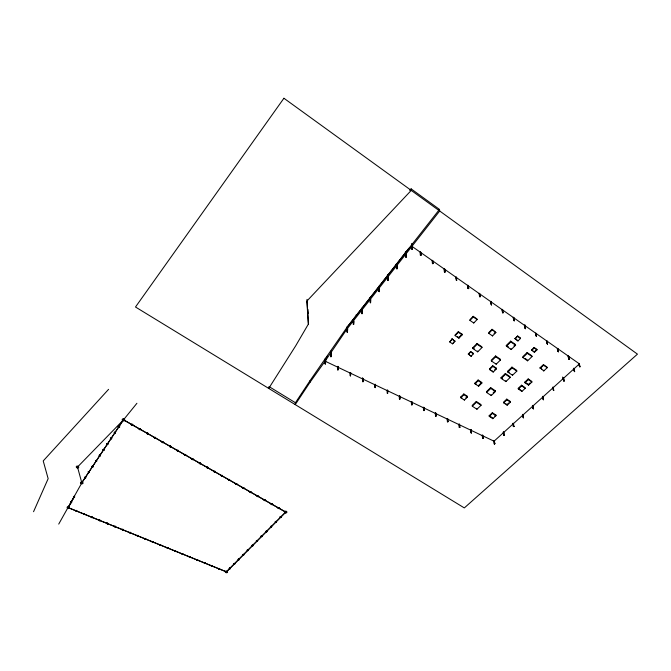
<?xml version="1.0" encoding="UTF-8"?>
<svg xmlns="http://www.w3.org/2000/svg" width="671" height="671" viewBox="0 0 671 671"><rect width="100%" height="100%" fill="white"/><g stroke="black" fill="none" stroke-linecap="round" stroke-linejoin="round"><path stroke-width="1.01" d="M362.566 377.756L362.944 381.782L363.204 378.561M362.533 381.589L362.793 378.369M362.944 381.782L362.969 378.905M362.332 309.39L362.005 313.743L361.652 308.501M361.594 313.5L361.937 308.14M362.005 313.743L362.038 310.748M353.273 321.25L353.609 324.521L353.961 321.141M353.206 324.269L353.609 318.876M353.609 324.521L353.684 321.493M350.153 372.841L350.497 375.894L350.572 373.034M350.497 375.894L350.807 372.69M350.077 375.701L350.388 372.497M347.737 328.849L347.36 332.246L347.402 326.576M347.36 332.246L347.461 329.193M346.957 332.002L347.125 326.92M337.681 366.643L337.958 369.973L338.1 366.836M337.958 369.973L338.335 366.492M337.538 369.771L337.916 366.291M331.415 352.317L330.92 356.796L330.811 351.394M330.518 356.569L331.071 351.059M330.92 356.796L331.097 353.692M325.25 358.608L325.343 364.001L325.77 360.537M324.915 363.808L325.477 358.264M325.343 364.001L325.536 360.889M309.935 382.411L310.094 380.558L347.041 327.263L408.664 248.555L411.86 246.282L579.434 363.892L494.041 441.191L325.091 361.174L309.935 382.411L295.24 404.613L295.425 402.734L310.094 380.558M295.425 402.734L268.987 386.555L268.727 388.417L295.693 345.825L308.392 324.068L306.999 299.392M33.55 511.713L48.153 478.666L43.221 460.927L108.585 389.339M327.565 355.89L325.091 361.174L346.982 329.042L439.69 211.004L439.48 209.411L411.105 188.861L409.671 190.388M68.266 507.712L226.504 571.868L68.207 507.603M73.986 497.01L68.316 507.402L74.187 497.094M81.87 482.801L58.729 524.093M81.736 482.835L123.464 419.878L136.918 403.279M375.525 384.399L375.315 387.628L375.114 384.206M387.763 390.195L387.595 393.441L387.36 390.01M399.916 395.957L399.799 399.211L399.513 395.764M411.994 401.677L411.927 404.94L411.591 401.493M423.997 407.364L423.971 410.635L423.594 407.171M123.825 419.945L285.494 511.864M435.915 413.009L435.932 416.297L435.513 412.824M347.041 327.263L439.48 209.411M447.423 421.732L448.069 421.589L447.423 421.732L447.104 418.754M406.19 253.974L406.064 257.211L405.645 251.818M459.232 427.31L459.878 427.175L459.232 427.31L458.872 424.324M471.201 429.725L471.352 433.047L470.816 429.541M397.131 265.632L396.964 268.886L396.628 263.451M388.157 275.152L388.006 280.377L387.746 274.892M379.45 288.371L379.199 291.675L379.006 286.156M370.82 299.467L370.535 302.797L370.409 297.236M482.818 435.227L483.011 438.557L482.432 435.043M494.208 443.85L494.854 443.716L494.208 443.85L493.705 440.83M411.751 249.058L412.489 248.975L411.751 249.058L411.432 244.881M420.348 255.089L421.086 254.997L420.348 255.089L420.096 252.246M432.426 263.552L433.164 263.468L432.426 263.552L432.116 260.683M444.395 271.931L445.125 271.847L444.395 271.931L444.026 269.037M456.548 277.232L456.632 280.52L456.163 276.955M467.981 288.463L468.71 288.387L467.981 288.463L467.502 285.519M458.318 331.642L455.064 335.005L455.148 335.651L458.914 338.209L462.176 334.854L462.084 334.208L458.318 331.642L458.41 332.288L462.176 334.854M473.189 316.318L469.851 319.757L469.952 320.394L473.743 323.003L477.089 319.581L476.98 318.935L473.189 316.318L473.29 316.955L477.089 319.581M452.044 338.914L449.696 341.925L452.514 343.829L454.938 341.338L452.044 338.914L454.938 341.338M455.148 335.651L458.41 332.288M469.952 320.394L473.29 316.955M449.696 341.925L452.111 339.434M285.628 512.132L123.464 419.878L77.501 467.033L81.837 482.877M479.799 293.562L479.991 296.884L479.421 293.286M454.871 340.818L452.514 343.829M458.914 338.209L458.821 337.555L462.084 334.208M285.779 512.116L226.362 571.885L285.695 512.074M491.264 301.606L491.507 304.961L490.887 301.338M472.753 347.779L477.014 343.493L481.845 346.773L481.979 347.561L477.702 351.839L472.87 348.568L472.753 347.779L474.363 348.87M472.87 348.568L477.14 344.273L477.014 343.493M492.028 329.335L488.664 332.707L488.79 333.361L492.514 335.928L495.886 332.556L492.028 329.335L495.886 332.556M468.291 353.986L470.723 351.537L473.5 353.416L471.143 356.385L468.291 353.986L469.675 354.925M488.79 333.361L492.145 329.981M468.366 354.514L470.723 351.537M494.074 333.596L495.198 332.472M502.629 309.583L502.923 312.954L502.252 309.314M495.575 355.965L491.281 360.184L491.424 360.981L496.179 364.202L500.482 360L500.331 359.203L495.575 355.965L495.726 356.762L500.482 360M506.269 345.456L510.656 341.145L515.437 344.449L515.613 345.23L511.21 349.532L506.429 346.244L506.269 345.456L508.652 347.1M491.424 360.981L495.726 356.762M506.429 346.244L510.824 341.925L510.656 341.145M515.068 338.503L517.635 335.986L520.394 337.916L520.52 338.436L517.953 340.943L515.068 338.503L517.953 340.943M513.877 317.484L514.221 320.872L513.508 317.215M515.185 339.023L517.635 335.986M460.7 397.039L463.829 393.978L467.435 396.343L467.528 397.022L464.382 400.075L460.784 397.718L460.7 397.039L461.9 397.828M474.917 383.141L478.121 380.012L481.736 382.42L481.845 383.099L478.633 386.219L475.018 383.812L474.917 383.141L476.125 383.946M489.453 368.933L492.724 365.729L496.364 368.194L496.49 368.857L493.202 372.053L489.57 369.595L489.453 368.933L490.66 369.746M460.784 397.718L463.921 394.657L463.829 393.978M475.018 383.812L478.222 380.683L478.121 380.012M489.57 369.595L492.85 366.4L492.724 365.729M513.969 345.884L515.437 344.449M465.859 397.869L467.435 396.343M481.736 382.42L478.532 385.54L478.633 386.219M494.72 369.788L496.364 368.194M524.873 324.655L525.418 328.723L524.73 325.326M476.284 401.451L472.199 405.393L472.309 406.207L476.947 409.243L481.048 405.318L480.922 404.496L476.284 401.451L476.41 402.273L481.048 405.318M490.644 387.637L486.467 391.663L486.601 392.468L491.256 395.563L495.45 391.554L495.299 390.74L490.644 387.637L490.786 388.45L495.45 391.554M501.052 377.622L505.33 373.504L510.01 376.674L510.17 377.479L505.884 381.581L501.203 378.427L501.052 377.622L502.613 378.67M507.637 371.281L511.956 367.121L516.653 370.317L516.821 371.122L512.493 375.265L507.804 372.086L507.637 371.281L509.205 372.338M527.129 352.527L522.709 356.779L522.885 357.576L527.607 360.813L532.036 356.578L531.843 355.789L527.129 352.527L527.314 353.323L532.036 356.578M472.309 406.207L476.41 402.273M486.601 392.468L490.786 388.45M501.203 378.427L505.481 374.309L505.33 373.504M507.804 372.086L512.124 367.926L511.956 367.121M522.885 357.576L527.314 353.323M531.541 349.935L534.116 347.452L536.842 349.356L536.976 349.876L534.401 352.35L531.541 349.935L532.908 350.874M531.675 350.455L534.25 347.981L534.116 347.452M536.842 349.356L534.267 351.822L534.401 352.35M493.202 392.745L495.299 390.74M536.146 333.344L536.515 336.498L535.785 333.084M547.1 341.036L547.511 344.198L546.739 340.776M489.176 415.685L492.338 412.707L495.861 415.014L495.978 415.701L492.808 418.679L489.285 416.372L489.176 415.685L492.69 417.991L492.808 418.679M506.773 399.111L503.535 402.155L503.669 402.843L507.201 405.183L510.446 402.147L510.312 401.468L506.773 399.111L506.907 399.79L510.446 402.147M518.222 388.324L521.526 385.213L525.083 387.612L525.234 388.291L521.921 391.394L518.364 389.004L518.222 388.324L519.404 389.121M524.856 382.076L528.194 378.93L531.759 381.354L531.91 382.034L528.563 385.171L525.007 382.755L524.856 382.076L528.413 384.491L528.563 385.171M540.021 367.792L543.435 364.579L547.016 367.045L547.184 367.716L543.762 370.929L540.021 367.792L541.807 369.025M489.285 416.372L492.455 413.395L492.338 412.707M503.669 402.843L506.907 399.79M518.364 389.004L521.677 385.884L521.526 385.213M525.007 382.755L528.345 379.601L528.194 378.93M540.189 368.463L543.602 365.242L543.435 364.579M494.795 416.012L495.861 415.014M507.612 404.001L508.685 402.986M528.413 384.491L530.082 382.923M557.953 348.652L558.398 351.83L557.593 348.392M568.706 356.2L569.193 359.396L568.354 355.949M503.678 435.169L504.34 435.11L503.678 435.169L503.141 432.158M513.323 426.454L513.994 426.395L513.323 426.454L512.745 423.46M523.162 414.569L523.464 417.848L522.818 414.334M533.059 405.611L533.395 408.882L532.707 405.376M543.099 396.527L543.476 399.782L542.747 396.284M553.281 387.301L553.701 390.547L552.938 387.058M563.623 377.941L564.085 381.17L563.271 377.698M574.116 368.438L574.628 371.659L573.764 368.186M579.358 363.682L579.895 366.894L579.014 363.43M356.318 314.473L356.2 314.632M325.15 363.456L325.569 363.657M81.887 482.634L123.229 420.054M405.947 256.557L406.374 256.817M463.921 394.657L467.528 397.022M492.455 413.395L495.978 415.701M505.892 403.724L507.201 405.183M478.222 380.683L481.845 383.099M491.877 370.568L493.202 372.053M520 389.524L521.921 391.394M505.481 374.309L510.17 377.479M492.85 366.4L496.49 368.857M521.677 385.884L525.234 388.291M470.807 352.065L473.583 353.944M457.572 336.708L458.821 337.555M512.124 367.926L516.821 371.122M477.14 344.273L481.979 347.561M528.345 379.601L531.91 382.034M525.066 358.398L527.414 360.017L527.607 360.813M510.824 341.925L515.613 345.23M543.602 365.242L547.184 367.716M517.752 336.515L520.52 338.436M534.25 347.981L536.976 349.876M579.006 364.001L579.895 366.894M578.654 363.749L579.543 366.643M573.764 368.756L574.628 371.659M573.411 368.513L574.275 371.407M568.354 356.527L569.193 359.396M567.993 356.267L568.84 359.144M557.601 348.979L558.398 351.83M557.24 348.727L558.046 351.579M563.271 378.251L564.085 381.17M562.65 377.035L563.732 380.927M546.748 341.363L547.511 344.198M546.387 341.111L547.15 343.938M552.938 387.612L553.701 390.547M552.594 387.368L553.357 390.304M535.793 333.68L536.515 336.498M535.433 333.42L536.146 336.23M543.594 370.258L543.762 370.929M542.755 396.829L543.476 399.782M542.411 396.586L543.124 399.539M524.747 325.93L525.418 328.723M524.378 325.661L525.049 328.454M513.533 317.828L514.221 320.872M513.164 317.559L513.852 320.604M532.724 405.913L533.395 408.882M532.38 405.678L533.042 408.639M511.042 348.744L511.21 349.532M502.277 309.927L502.923 312.954M501.908 309.658L502.545 312.686M522.835 414.863L523.464 417.848M522.491 414.628L523.112 417.614M512.325 374.46L512.493 375.265M490.92 301.958L491.507 304.961M490.543 301.69L491.13 304.684M505.724 380.767L505.884 381.581M513.416 423.393L513.994 426.395M513.072 423.166L513.667 426.689M492.397 335.274L492.514 335.928M496.028 363.405L496.179 364.202M479.455 293.915L479.991 296.884M479.077 293.638L479.614 296.616M503.804 432.099L504.34 435.11M503.46 431.872L504.022 435.395M491.113 394.749L491.256 395.563M494.351 440.696L494.854 443.716M493.973 440.512L494.586 444.034M468.232 285.435L468.71 288.387M467.846 285.158L468.366 288.74M473.642 322.365L473.743 323.003M477.567 351.05L477.702 351.839M471.067 355.856L471.143 356.385M482.558 435.546L483.011 438.557M482.172 435.362L482.625 438.373M476.821 408.421L476.947 409.243M456.205 277.593L456.632 280.52M455.819 277.316L456.246 280.243M470.95 430.044L471.352 433.047M470.556 429.859L470.967 432.862M464.298 399.396L464.382 400.075M444.756 268.954L445.125 271.847M444.361 268.677L444.789 272.216M459.518 424.189L459.878 427.175M459.123 424.005L459.627 427.494M432.845 260.6L433.164 263.468M432.451 260.314L432.829 263.837M447.75 418.62L448.069 421.589M447.356 418.436L447.817 421.916M435.664 413.336L435.932 416.297M420.826 252.162L421.086 254.997M435.269 413.143L435.538 416.104M420.432 251.868L420.751 255.374M411.105 188.861L411.239 190.405L306.832 301.128L308.392 324.068M412.329 246.886L412.489 248.975M411.692 243.464L412.153 249.344M423.745 407.691L423.971 410.635M423.351 407.498L423.569 410.451M307.352 301.111L307.494 303.191M307.914 309.432L308.199 313.583M405.88 254.359L406.064 257.211M405.343 252.204L405.645 256.943M411.751 402.013L411.927 404.94M411.348 401.82L411.524 404.756M396.729 264.097L396.964 268.886M396.318 263.829L396.544 268.626M399.673 396.293L399.799 399.211M399.27 396.1L399.396 399.019M387.855 275.529L388.006 280.377M387.444 275.269L387.595 280.117M387.519 390.539L387.595 393.441M387.117 390.346L387.192 393.248M379.165 289.721L379.199 291.675M378.712 286.517L378.788 291.424M375.29 384.743L375.315 387.628M374.879 384.55L374.904 387.435M370.526 299.828L370.535 302.797M370.115 297.597L370.124 302.546M70.463 502.143C72.242 504.324 72.082 500.407 70.472 502.067M98.897 520.277C100.692 522.382 100.482 518.549 98.905 520.201M205.41 563.12C204.169 564.932 203.506 561.224 205.41 563.12M199.245 463.317C201.283 465.548 200.688 461.287 199.253 463.275M73.416 496.716C75.345 498.914 74.967 494.837 73.416 496.716M211.214 565.955C213.009 567.892 212.707 564.194 211.214 565.921M106.588 523.397C108.408 525.477 108.174 521.652 106.597 523.33M206.601 467.494C208.387 469.759 208.387 465.489 206.601 467.452M81.048 482.743C82.86 484.982 82.684 480.99 81.057 482.667M218.469 568.907C220.449 570.736 219.794 567.196 218.486 568.84M84.596 477.358C86.224 479.673 86.492 475.538 84.596 477.324M114.246 526.517C115.966 528.622 115.957 524.806 114.255 526.475M213.906 471.646C215.81 473.894 215.508 469.599 213.906 471.646M88.178 471.931C90.031 474.187 89.922 470.103 88.195 471.856M91.801 466.446C93.571 468.786 93.504 464.584 91.801 466.412M221.178 475.773C222.99 478.004 222.881 473.827 221.178 475.739M95.45 460.918C97.312 463.25 97.102 459.039 95.45 460.876M121.879 529.612C123.649 531.675 123.556 527.926 121.896 529.545M99.132 455.332C100.944 457.681 100.893 453.462 99.14 455.299M102.856 449.696C104.827 452.019 104.5 447.75 102.856 449.662M225.708 571.843C227.595 573.697 227.092 570.182 225.716 571.776M228.408 479.882C230.237 482.105 230.052 477.92 228.417 479.84M129.486 532.707C131.298 534.795 130.988 530.946 129.486 532.673M229.197 568.32C230.992 570.258 230.69 566.509 229.197 568.32M106.605 444.009C108.283 446.45 108.526 442.072 106.614 443.967M235.605 483.976C237.442 486.156 237.349 481.996 235.605 483.934M233.625 563.841C235.32 565.796 235.269 562.072 233.634 563.808M110.396 438.272C112.325 440.662 112.057 436.309 110.405 438.23M137.06 535.785C138.763 537.865 138.662 534.074 137.069 535.71M114.221 432.468C115.999 434.925 116.1 430.48 114.221 432.468M238.096 559.32C239.79 561.325 239.698 557.526 238.096 559.32M242.759 488.035C244.596 490.233 244.345 486.072 242.768 488.002M138.998 429.046C140.491 431.537 141.111 427.167 139.006 429.004M144.601 538.847C146.471 540.893 146.127 537.068 144.601 538.847M242.6 554.766C244.454 556.687 244.093 553.005 242.608 554.699M247.138 550.178C249 552.158 248.58 548.333 247.138 550.178M249.88 492.078C251.608 494.242 251.692 490.165 249.889 492.002M146.681 433.407C148.299 435.856 148.769 431.411 146.681 433.407M152.116 541.908C153.776 544.005 153.785 540.13 152.116 541.908M251.717 545.54C253.596 547.511 253.143 543.753 251.734 545.473M256.959 496.104C258.704 498.31 258.637 494.141 256.959 496.104M256.339 540.868C258.142 542.889 257.924 538.989 256.339 540.868M154.313 437.744C155.966 440.184 156.276 435.781 154.313 437.702M159.606 544.944C161.384 547.008 161.149 543.166 159.606 544.944M261.002 536.163C262.772 538.176 262.638 534.334 261.002 536.121M263.997 500.105C265.766 502.252 265.733 498.192 264.005 500.063M161.904 442.055C163.607 444.445 163.808 440.21 161.921 441.971M265.699 531.407C267.36 533.47 267.503 529.587 265.699 531.407M167.062 547.981C168.941 550.002 168.505 546.16 167.062 547.981M271.009 504.089C272.535 506.278 272.963 502.218 271.009 504.047M270.438 526.618C272.409 528.647 271.797 524.688 270.438 526.618M169.453 446.349C171.113 448.74 171.449 444.445 169.461 446.307M67.528 507.486C69.222 509.683 69.264 505.833 67.545 507.41M275.219 521.778C276.905 523.917 276.93 519.874 275.219 521.778M174.485 551C176.272 552.988 176.062 549.331 174.502 550.925M277.979 508.048C279.849 510.178 279.463 506.068 277.979 508.048M280.042 516.905C281.803 518.977 281.761 515.093 280.059 516.829M176.968 450.61C178.385 453.042 179.165 448.765 176.968 450.568M75.647 510.79C77.224 513.021 77.492 509.146 75.655 510.748M181.891 554.003C183.636 556.016 183.418 552.317 181.9 553.969M284.907 511.981C286.534 514.137 286.819 510.027 284.907 511.981M184.433 454.854C185.783 457.236 186.714 453.11 184.45 454.779M83.43 513.952C85.225 516.133 85.032 512.233 83.43 513.911M189.264 557.005C191.067 559.027 190.69 555.252 189.264 557.005M191.864 459.073C193.642 461.43 193.659 457.094 191.864 459.073M91.181 517.098C92.707 519.312 93.093 515.471 91.189 517.064M196.611 559.983C198.13 561.996 198.448 558.373 196.62 559.916M68.115 507.318L68.492 507.964L68.115 507.318M76.226 510.623L76.603 511.26L76.226 510.623M84.009 513.785L84.378 514.422L84.009 513.785M91.759 516.938L92.128 517.576L91.759 516.938M71.051 501.942L71.42 502.596L71.051 501.942M74.02 496.515L74.38 497.177L74.02 496.515M81.652 482.541L82.013 483.212L81.652 482.541M85.209 477.156L85.569 477.836L85.209 477.156M88.79 471.721L89.159 472.409L88.79 471.721M92.413 466.236L92.783 466.932L92.413 466.236M96.07 460.709L96.431 461.405L96.07 460.709M99.761 455.123L100.122 455.819L99.761 455.123M103.485 449.486L103.846 450.191L103.485 449.486M107.243 443.791L106.991 444.236L107.603 444.504L107.846 444.059L107.243 443.791M111.034 438.046L110.782 438.498L111.394 438.767L111.646 438.314L111.034 438.046M99.484 520.075L99.845 520.704L99.484 520.075M114.867 432.25L114.615 432.703L115.227 432.971L115.479 432.518L114.867 432.25M118.733 426.395L118.473 426.848L119.094 427.125L119.346 426.664L118.733 426.395M123.279 419.501L123.019 419.971L123.64 420.247L123.9 419.786L123.279 419.501M107.175 523.204L107.528 523.833L107.175 523.204M114.833 526.316L115.186 526.945L114.833 526.316M122.466 529.419L122.818 530.048L122.466 529.419M130.073 532.514L130.417 533.135L130.073 532.514M137.647 535.592L137.983 536.213L137.647 535.592M145.188 538.654L145.523 539.274L145.188 538.654M152.703 541.715L153.03 542.327L152.703 541.715M160.193 544.76L160.52 545.364L160.193 544.76M167.649 547.788L167.968 548.4L167.649 547.788M175.081 550.807L175.399 551.411L175.081 550.807M182.478 553.818L182.789 554.422L182.478 553.818M189.851 556.813L190.161 557.416L189.851 556.813M197.199 559.799L197.5 560.402L197.199 559.799M204.521 562.776L204.814 563.372L204.521 562.776M211.81 565.737L212.103 566.332L211.81 565.737M219.073 568.689L219.358 569.285L219.073 568.689M283.917 98.251L135.492 307.008L464.315 507.922L637.45 354.145L283.917 98.251M131.986 424.416L131.659 424.835L132.237 425.171L132.564 424.743L131.986 424.416M139.702 428.803L139.367 429.222L139.945 429.549L140.281 429.13L139.702 428.803M147.377 433.164L147.041 433.583L147.62 433.911L147.956 433.491L147.377 433.164M155.009 437.5L154.674 437.92L155.244 438.247L155.58 437.827L155.009 437.5M162.6 441.82L162.265 442.231L162.835 442.558L163.17 442.139L162.6 441.82M170.157 446.106L169.813 446.525L170.384 446.844L170.719 446.433L170.157 446.106M177.664 450.375L177.329 450.786L177.882 451.105L178.226 450.694L177.664 450.375M185.137 454.628L184.793 455.03L185.347 455.349L185.691 454.938L185.137 454.628M192.56 458.847L192.216 459.249L192.778 459.568L193.122 459.165L192.56 458.847M199.95 463.049L199.606 463.451L200.159 463.762L200.503 463.359L199.95 463.049M207.297 467.226L206.953 467.62L207.507 467.939L207.851 467.536L207.297 467.226M214.611 471.377L214.259 471.772L214.812 472.082L215.156 471.688L214.611 471.377M221.883 475.513L221.531 475.907L222.076 476.217L222.428 475.823L221.883 475.513M229.113 479.622L228.761 480.017L229.306 480.319L229.658 479.933L229.113 479.622M236.309 483.707L235.957 484.101L236.494 484.403L236.846 484.017L236.309 483.707M243.464 487.775L243.112 488.161L243.64 488.471L244.001 488.085L243.464 487.775M250.585 491.826L250.224 492.212L250.761 492.514L251.113 492.128L250.585 491.826M257.664 495.852L257.303 496.23L257.832 496.532L258.192 496.146L257.664 495.852M264.701 499.853L264.349 500.231L264.869 500.532L265.23 500.147L264.701 499.853M271.713 503.837L271.352 504.215L271.872 504.508L272.233 504.131L271.713 503.837M278.683 507.796L278.322 508.173L278.842 508.467L279.203 508.09L278.683 507.796M226.362 571.625L226.538 572.229L226.362 571.625M229.851 568.094L230.027 568.706L229.851 568.094M234.288 563.615L234.456 564.227L234.288 563.615M238.759 559.094L238.926 559.715L238.759 559.094M243.263 554.54L243.439 555.16L243.263 554.54M247.809 549.943L247.976 550.572L247.809 549.943M252.397 545.313L252.053 545.657L252.564 545.942L252.908 545.59L252.397 545.313M257.018 540.633L256.674 540.994L257.186 541.271L257.53 540.918L257.018 540.633M261.682 535.919L261.338 536.28L261.849 536.565L262.193 536.204L261.682 535.919M266.387 531.172L266.035 531.533L266.546 531.818L266.899 531.457L266.387 531.172M271.134 526.374L270.782 526.735L271.294 527.02L271.646 526.66L271.134 526.374M275.915 521.535L275.563 521.904L276.075 522.189L276.435 521.828L275.915 521.535M280.746 516.653L280.386 517.031L280.897 517.316L281.258 516.947L280.746 516.653M285.611 511.738L285.25 512.107L285.771 512.401L286.131 512.032L285.611 511.738M122.567 420.516A1.308 1.015 17.2 0 0 124.714 420.272A1.308 1.015 17.2 0 0 123.103 418.847A1.308 1.015 17.2 0 0 122.567 420.516M76.611 467.57A1.267 0.931 17.7 0 0 78.692 467.461A1.267 0.931 17.7 0 0 77.207 466.068A1.267 0.931 17.7 0 0 76.611 467.57M80.948 483.397A1.25 0.906 17 0 0 83.011 483.296A1.25 0.906 17 0 0 81.543 481.929A1.25 0.906 17 0 0 80.948 483.397M67.444 508.14A1.225 0.872 16.7 0 0 69.457 508.048A1.225 0.872 16.7 0 0 68.006 506.739A1.225 0.872 16.7 0 0 67.444 508.14M225.766 572.539A1.157 0.814 8.3 0 0 227.595 572.095A1.157 0.814 8.3 0 0 225.984 571.138A1.157 0.814 8.3 0 0 225.766 572.539M284.999 512.795A1.216 0.914 5.7 0 0 286.903 512.191A1.216 0.914 5.7 0 0 285.167 511.227A1.216 0.914 5.7 0 0 284.999 512.795M122.868 420.272A0.847 0.654 17.2 0 0 124.261 420.147A0.847 0.654 17.2 0 0 123.246 419.207A0.847 0.654 17.2 0 0 122.868 420.272M118.331 427.15A0.839 0.646 17.2 0 0 119.706 427.024A0.839 0.646 17.2 0 0 118.7 426.102A0.839 0.646 17.2 0 0 118.331 427.15M131.524 425.196A0.839 0.646 16.6 0 0 132.908 425.053A0.839 0.646 16.6 0 0 131.893 424.131A0.839 0.646 16.6 0 0 131.524 425.196"/></g></svg>
